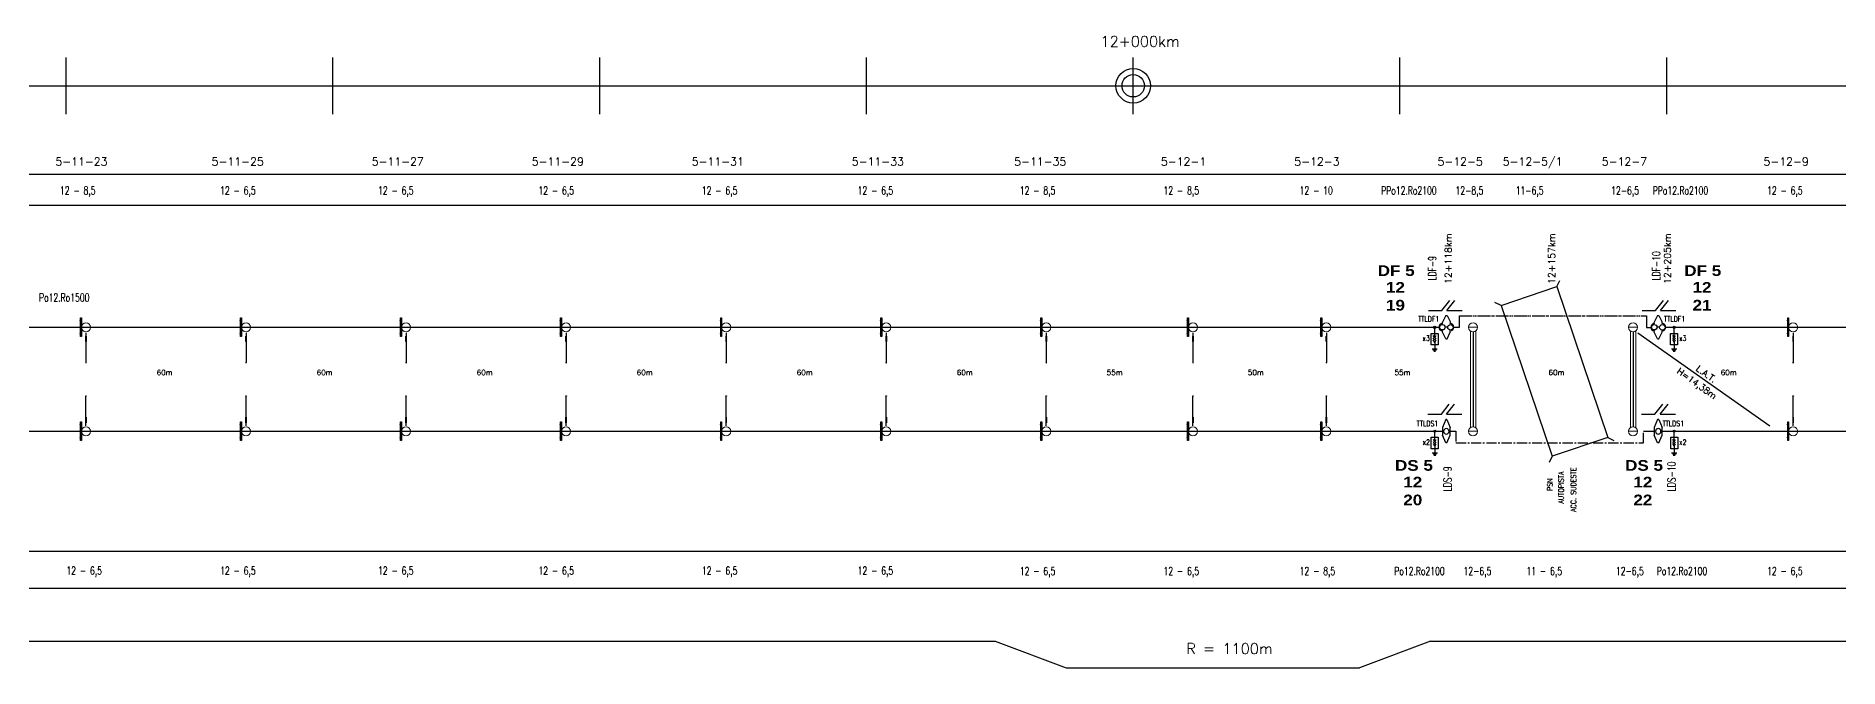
# Model space of a CAD drawing. Header units: millimetres. Extents: x 56 to 21898, y 218 to 1565.
# Drawn here: x 7657 to 8333, y 219 to 456 of the extents above; entities that cross this region are included whole.
import ezdxf
from ezdxf.enums import TextEntityAlignment as Align

# ---------------------------------------------------------------- set-up
doc = ezdxf.new("R2010")
doc.units = ezdxf.units.MM
doc.linetypes.add('ACAD_ISO05W100', pattern=[33, 24, -3, 0, -3, 0, -3])
doc.linetypes.add('CENTER2', pattern=[28.575, 19.05, -3.175, 3.175, -3.175])
for name, color, linetype in [('Brazos', 9, 'Continuous'), ('Cable subt 1x300', 5, 'Continuous'), ('cable subt MT 2x1x35mm2', 1, 'Continuous'), ('Cruceta Fe', 42, 'Continuous'), ('Descargadores', 30, 'Continuous'), ('ESQUEMA', 7, 'Continuous'), ('LDF', 5, 'Continuous'), ('LDS', 1, 'Continuous'), ('longitud vano', 7, 'Continuous'), ('Nº de poste', 6, 'Continuous'), ('POSTES', 8, 'Continuous'), ('progresivas', 4, 'Continuous'), ('Pórticos', 9, 'Continuous'), ('Seccionamiento', 20, 'Continuous'), ('TEXTOS', 3, 'Continuous')]:
    doc.layers.add(name, color=color, linetype=linetype)
doc.styles.add('ROMANS', font='romans.shx', dxfattribs={"width": 0.7})
doc.styles.add('STYLE1', font='romans.shx')
doc.styles.add('TEXTO_SELLO', font='')
doc.styles.get('TEXTO_SELLO').set_extended_font_data('Arial Black', bold=True)

# ---------------------------------------------------------------- blocks, each defined once
blk = doc.blocks.new('Poste Hormigón')
at = {"layer": 'POSTES', "lineweight": 18}
blk.add_line((1.7, 0), (-1.7, 0), dxfattribs=at)
blk.add_circle((0, 0), 1.7, dxfattribs=at)
blk = doc.blocks.new('Brazo')
at = {"layer": 'Brazos'}
for p, q in [((0, 0.2), (0, -10.98)), ((-0.3, -1.23), (0.3, -1.23)), ((-0.3, -1.43), (0.3, -1.43)), ((-0.3, -1.64), (0.3, -1.64)), ((-0.3, -1.84), (0.3, -1.84)), ((-0.3, -2.04), (0.3, -2.04)), ((-0.3, -2.25), (0.3, -2.25)), ((-0.3, -2.45), (0.3, -2.45)), ((-0.3, -2.66), (0.3, -2.66)), ((-0.3, -2.86), (0.3, -2.86))]:
    blk.add_line(p, q, dxfattribs=at)
for start, end in [(37.01986, 217.01986), (217.01986, 37.01986)]:
    blk.add_arc((0, -10.98), 0.102, start, end, dxfattribs=at)
blk = doc.blocks.new('Cruceta Fe')
at = {"layer": 'Cruceta Fe', "const_width": 0.1}
for points in [[(-0.92, 2.45), (0, 2.45)], [(-0.92, 0), (0, 0)], [(-0.92, -2.45), (0, -2.45)]]:
    blk.add_lwpolyline(points, dxfattribs=at)
at = {"layer": 'Cruceta Fe'}
blk.add_lwpolyline([(-0.35, 3.52), (0, 3.52), (0, -3.52), (-0.35, -3.52)], close=True, dxfattribs=at)
blk = doc.blocks.new('Cruceta Fe 1')
at = {"layer": 'Cruceta Fe', "const_width": 0.1}
for points in [[(-0.92, 2.45), (0, 2.45)], [(-0.92, -2.45), (0, -2.45)]]:
    blk.add_lwpolyline(points, dxfattribs=at)
at = {"layer": 'Cruceta Fe'}
blk.add_lwpolyline([(-0.35, 3.52), (0, 3.52), (0, -3.52), (-0.35, -3.52)], close=True, dxfattribs=at)
blk = doc.blocks.new('Viga V')
at = {"layer": 'Pórticos', "lineweight": 20}
for p, q in [((-1, -1.37), (-1, -37.58)), ((-1, -1.73), (-1, -37.58)), ((1, -1.37), (1, -37.58)), ((1, -1.37), (1, -37.58))]:
    blk.add_line(p, q, dxfattribs=at)
at = {"layer": 'Pórticos'}
blk.add_line((0, -1.7), (0, -37.25), dxfattribs=at)
blk = doc.blocks.new('Retención LDF')
at = {"layer": 'POSTES'}
for p, q in [((-0.17, 0.28), (-0.15, 0.36)), ((0.15, 0.7), (-0.15, 0.36)), ((0.08, -0.02), (-0.08, 0.02)), ((0.15, 0.7), (0.23, 0.68)), ((0.23, 0.68), (0.32, 0.23)), ((0.29, 0.15), (0.32, 0.23)), ((-0.32, -0.23), (-0.29, -0.15)), ((-0.23, -0.68), (-0.32, -0.23)), ((-0.23, -0.68), (-0.15, -0.7)), ((-0.15, -0.7), (0.15, -0.36)), ((0.15, -0.36), (0.17, -0.28))]:
    blk.add_line(p, q, dxfattribs=at)
for centre in [(-0.24, 0.07), (0.24, -0.07)]:
    blk.add_circle(centre, 0.168, dxfattribs=at)
for centre, start, end in [((-0.23, 0.06), 74.5054, 254.5054), ((0.23, -0.06), 254.5054, 74.5054)]:
    blk.add_arc(centre, 0.223, start, end, dxfattribs=at)
blk = doc.blocks.new('Retención LDS')
at = {"layer": 'POSTES'}
for p, q in [((-0.24, 4.36), (-1.47, 1.47)), ((-1.47, -1.47), (-1.47, 1.47)), ((-0.24, 4.36), (0.25, 4.36)), ((0.25, 4.36), (1.48, 1.47)), ((1.48, 1.47), (1.48, -1.47)), ((-0.24, -4.38), (-1.47, -1.47)), ((-0.24, -4.38), (0.25, -4.38)), ((0.25, -4.38), (1.48, -1.47))]:
    blk.add_line(p, q, dxfattribs=at)
blk.add_circle((0, 0), 1.02, dxfattribs=at)
blk = doc.blocks.new('Descargador')
at = {"color": 30}
for p, q in [((0, -3.83), (0, 0)), ((0, -3.98), (-0.53, -3.07)), ((0, -4.81), (-0.53, -3.9)), ((0, -5.63), (-0.53, -4.72)), ((0, -3.98), (0.53, -3.07)), ((0, -4.81), (0.53, -3.9)), ((0, -5.63), (0.53, -4.72))]:
    blk.add_line(p, q, dxfattribs=at)
at = {"layer": 'Descargadores', "color": 30}
for p, q in [((0, -5.63), (0, -8.06)), ((-0.99, -8.06), (0.99, -8.06)), ((-0.67, -8.48), (0.67, -8.48)), ((-0.35, -8.92), (0.35, -8.92))]:
    blk.add_line(p, q, dxfattribs=at)
blk.add_lwpolyline([(-1.31, -2.27), (1.31, -2.27), (1.31, -6.57), (-1.31, -6.57)], close=True, dxfattribs=at)
blk.add_circle((0, 0), 0.381, dxfattribs=at)
blk = doc.blocks.new('Seccionador')
at = {"layer": 'Seccionamiento'}
for p, q in [((-5.05, 0), (0, 0)), ((0, 0), (2.99, 3.7)), ((1.89, 0), (4.88, 3.7)), ((1.89, 0), (7.65, 0))]:
    blk.add_line(p, q, dxfattribs=at)

msp = doc.modelspace()

# ---------------------------------------------------------------- linework, layer by layer
for p, q in [((7668.1506, 426.3383), (7668.1506, 447.6025)), ((7768.1506, 426.3383), (7768.1506, 447.6025)), ((7868.1506, 426.3383), (7868.1506, 447.6025)), ((7968.1506, 426.3383), (7968.1506, 447.6025)), ((8068.1506, 426.3383), (8068.1506, 447.6025)), ((8168.1506, 426.3383), (8168.1506, 447.6025)), ((8268.1506, 426.3383), (8268.1506, 447.6025)), ((68.1506, 436.9704), (21897.5602, 436.9704)), ((68.1506, 403.8502), (21897.5602, 403.8502)), ((68.1506, 392.2176), (21897.5602, 392.2176)), ((8206.0632, 354.6831), (8226.9018, 361.7366)), ((8226.9018, 361.7366), (8228.0535, 364.0668)), ((8226.9018, 361.7366), (8246.0174, 305.262)), ((8206.0632, 354.6831), (8203.733, 355.8347)), ((8206.0632, 354.6831), (8225.1788, 298.2085)), ((8257.3373, 344.488), (8306.7639, 309.5955)), ((8246.0174, 305.262), (8225.1788, 298.2085)), ((8246.0174, 305.262), (8248.3476, 304.1103)), ((8225.1788, 298.2085), (8224.0271, 295.8783)), ((68.1506, 262.6383), (21897.5602, 262.6383)), ((68.1506, 248.8066), (21897.5602, 248.8066)), ((7652.7961, 228.9395), (8016.4186, 228.9395)), ((8016.4186, 228.9395), (8043.0086, 218.9395)), ((8179.6066, 228.9395), (8153.0166, 218.9395)), ((8179.6066, 228.9395), (8781.6206, 228.9395)), ((8043.0086, 218.9395), (8153.0166, 218.9395))]:
    msp.add_line(p, q)
for radius in [6.4757, 4.1956]:
    msp.add_circle((8068.1506, 436.9704), radius)
at = {"layer": 'Cable subt 1x300', "linetype": 'ACAD_ISO05W100', "ltscale": 0.2}
msp.add_lwpolyline([(8188.3754, 346.5185), (8190.4732, 346.5185), (8190.4732, 350.853), (8260.6272, 350.853), (8260.6272, 346.4169), (8262.0971, 346.4697)], dxfattribs=at)
at = {"layer": 'cable subt MT 2x1x35mm2', "linetype": 'CENTER2', "ltscale": 0.2}
msp.add_lwpolyline([(8187.0103, 307.5578), (8189.1082, 307.5578), (8189.1082, 303.2233), (8259.418, 303.2233), (8259.418, 307.6594), (8263.5875, 307.6066)], dxfattribs=at)
at = {"layer": 'LDF'}
for p, q in [((7642.5506, 346.5185), (8138.8506, 346.5185)), ((8138.8506, 346.5185), (8182.7121, 346.5185)), ((8267.8057, 346.5185), (8865.719, 346.5185))]:
    msp.add_line(p, q, dxfattribs=at)
at = {"layer": 'LDS'}
for p, q in [((7644.0107, 307.5798), (8138.8506, 307.565)), ((8138.8506, 307.565), (8184.0627, 307.565)), ((8266.4406, 307.5578), (8867.0695, 307.5667))]:
    msp.add_line(p, q, dxfattribs=at)

# ---------------------------------------------------------------- block references
at = {"layer": 'Brazos'}
for p in [(7675.5504, 344.2785), (7735.5504, 344.2785), (7795.5504, 344.2785), (7855.5504, 344.2785), (7915.5504, 344.2785), (7975.5504, 344.2785), (8035.5504, 344.2785), (8090.5504, 344.2785), (8140.5504, 344.2785), (8315.5504, 344.2785)]:
    msp.add_blockref('Brazo', p, dxfattribs=at)
at = {"layer": 'Brazos', "xscale": -1, "rotation": 180}
for p in [(7675.5504, 309.805), (7735.5504, 309.805), (7795.5504, 309.805), (7855.5504, 309.805), (7915.5504, 309.805), (7975.5504, 309.805), (8035.5504, 309.805), (8090.5504, 309.805), (8140.5504, 309.805), (8315.5504, 309.805)]:
    msp.add_blockref('Brazo', p, dxfattribs=at)
at = {"layer": 'Cruceta Fe'}
for name, p in [('Cruceta Fe', (7673.8506, 346.5185)), ('Cruceta Fe', (7733.8506, 346.5185)), ('Cruceta Fe', (7793.8506, 346.5185)), ('Cruceta Fe', (7853.8506, 346.5185)), ('Cruceta Fe', (7913.8506, 346.5185)), ('Cruceta Fe', (7973.8506, 346.5185)), ('Cruceta Fe', (8033.8506, 346.5185)), ('Cruceta Fe', (8088.8506, 346.5185)), ('Cruceta Fe', (8138.8506, 346.5185)), ('Cruceta Fe', (8313.8506, 346.5185)), ('Cruceta Fe 1', (7673.8506, 307.565)), ('Cruceta Fe 1', (7733.8506, 307.565)), ('Cruceta Fe 1', (7793.8506, 307.565)), ('Cruceta Fe 1', (7853.8506, 307.565)), ('Cruceta Fe 1', (7913.8506, 307.565)), ('Cruceta Fe 1', (7973.8506, 307.565)), ('Cruceta Fe 1', (8033.8506, 307.565)), ('Cruceta Fe 1', (8088.8506, 307.565)), ('Cruceta Fe 1', (8138.8506, 307.565)), ('Cruceta Fe 1', (8313.8506, 307.565))]:
    msp.add_blockref(name, p, dxfattribs=at)
at = {"layer": 'Descargadores', "color": 30}
for p in [(8181.1638, 346.4945), (8270.9277, 346.4945), (8181.2128, 307.565), (8270.9767, 307.565)]:
    msp.add_blockref('Descargador', p, dxfattribs=at)
at = {"layer": 'LDS', "xscale": -1}
for p in [(8185.5438, 307.5578), (8264.974, 307.5578)]:
    msp.add_blockref('Retención LDS', p, dxfattribs=at)
at = {"layer": 'POSTES'}
for p in [(7675.5506, 346.5185), (7735.5506, 346.5185), (7795.5506, 346.5185), (7855.5506, 346.5185), (7915.5506, 346.5185), (7975.5506, 346.5185), (8035.5506, 346.5185), (8090.5506, 346.5185), (8140.5506, 346.5185), (8195.5506, 346.5185), (8255.5506, 346.5185), (8315.5506, 346.5185)]:
    msp.add_blockref('Poste Hormigón', p, dxfattribs=at)
at = {"layer": 'POSTES', "lineweight": 35, "xscale": 6.077499999999612, "yscale": 6.077499999999612, "zscale": 6.077499999999612, "rotation": 15.49462485252056}
for p in [(8185.5438, 346.5185), (8264.974, 346.5185)]:
    msp.add_blockref('Retención LDF', p, dxfattribs=at)
at = {"layer": 'POSTES', "xscale": -1, "rotation": 180}
for p in [(7675.5506, 307.565), (7735.5506, 307.565), (7795.5506, 307.565), (7855.5506, 307.565), (7915.5506, 307.565), (7975.5506, 307.565), (8035.5506, 307.565), (8090.5506, 307.565), (8140.5506, 307.565), (8195.5506, 307.565), (8255.5506, 307.565), (8315.5506, 307.565)]:
    msp.add_blockref('Poste Hormigón', p, dxfattribs=at)
at = {"layer": 'Pórticos'}
for p in [(8195.5506, 346.5185), (8255.5506, 346.5185)]:
    msp.add_blockref('Viga V', p, dxfattribs=at)
at = {"layer": 'Seccionamiento'}
for p in [(8183.8563, 352.8071), (8263.9464, 352.8071), (8183.6682, 314.0192), (8263.7583, 314.0192)]:
    msp.add_blockref('Seccionador', p, dxfattribs=at)

# ---------------------------------------------------------------- texts
at = {"linetype": 'Continuous', "style": 'TEXTO_SELLO'}
for s, p in [('DF 5', (8159.805, 365.7134)), ('DF 5', (8274.7343, 365.7134)), ('12', (8162.8986, 359.4604)), ('12', (8277.8279, 359.4604)), ('19', (8162.9136, 352.7846)), ('21', (8277.843, 352.7846)), ('DS 5', (8166.2843, 292.7718)), ('DS 5', (8252.552, 292.7718)), ('20', (8169.3929, 279.8429)), ('12', (8169.3779, 286.5187)), ('22', (8255.6606, 279.8429)), ('12', (8255.6456, 286.5187))]:
    msp.add_text(s, height=4, dxfattribs=at).set_placement(p)
at = {"layer": 'ESQUEMA', "color": 7, "style": 'ROMANS', "width": 0.7}
for s, p in [('TTLDF1', (8178.9492, 349.6331)), ('TTLDF1', (8271.1296, 349.6331)), ('x3', (8177.9828, 342.4112)), ('x3', (8274.1584, 342.4112)), ('TTLDS1', (8178.4668, 310.4793)), ('TTLDS1', (8270.6472, 310.4793)), ('x2', (8178.0319, 303.4818)), ('x2', (8274.2075, 303.4818))]:
    msp.add_text(s, height=2, dxfattribs=at).set_placement(p, align=Align.MIDDLE)
at = {"layer": 'longitud vano', "linetype": 'Continuous', "style": 'STYLE1'}
for s, p in [('60m', (7701.9994, 328.6021)), ('60m', (7761.9994, 328.6021)), ('60m', (7821.9994, 328.6021)), ('60m', (7881.9994, 328.6021)), ('60m', (7941.9994, 328.6021)), ('60m', (8001.9994, 328.6021)), ('55m', (8058.1789, 328.6021)), ('50m', (8111.0959, 328.6021)), ('55m', (8166.0959, 328.6021)), ('60m', (8223.8179, 328.6021)), ('60m', (8288.402, 328.6021))]:
    msp.add_text(s, height=2, dxfattribs=at).set_placement(p)
at = {"layer": 'Nº de poste', "linetype": 'Continuous', "style": 'STYLE1'}
for s, p in [('5-11-23', (7664.0577, 407.0813)), ('5-11-25', (7722.6464, 407.0813)), ('5-11-27', (7782.6464, 407.0813)), ('5-11-29', (7842.6464, 407.0813)), ('5-11-31', (7902.6464, 407.0813)), ('5-11-33', (7962.6464, 407.0813)), ('5-11-35', (8023.5268, 407.0813)), ('5-12-1', (8078.5268, 407.0813)), ('5-12-3', (8128.5268, 407.0813)), ('5-12-5', (8182.2284, 407.0813)), ('5-12-5/1', (8206.6865, 407.0813)), ('5-12-7', (8243.8216, 407.0813)), ('5-12-9', (8304.4392, 407.0813))]:
    msp.add_text(s, height=3, dxfattribs=at).set_placement(p)
at = {"layer": 'progresivas', "linetype": 'Continuous', "style": 'STYLE1'}
msp.add_text('12+000km', height=4, dxfattribs=at).set_placement((8055.8989, 451.5643))
for s, p in [('12+118km', (8187.5174, 362.7583)), ('12+157km', (8226.2744, 362.7583)), ('12+205km', (8269.6906, 362.7583))]:
    msp.add_text(s, height=2.55, rotation=90, dxfattribs=at).set_placement(p)
at = {"layer": 'TEXTOS', "linetype": 'Continuous', "style": 'STYLE1', "width": 0.7}
for s, p in [('12 - 8,5', (7665.8095, 396.2406)), ('12 - 6,5', (7725.8408, 396.2406)), ('12 - 6,5', (7785.0504, 396.2406)), ('12 - 6,5', (7845.1875, 396.2406)), ('12 - 6,5', (7906.4478, 396.2406)), ('12 - 6,5', (7964.8379, 396.2406)), ('12 - 8,5', (8025.6379, 396.2406)), ('12 - 8,5', (8079.5237, 396.2406)), ('12 - 10', (8130.5397, 396.2406)), ('PPo12.Ro2100', (8161.1108, 396.2371)), ('12-8,5', (8188.9776, 396.2406)), ('11-6,5', (8211.5503, 396.2406)), ('12-6,5', (8247.333, 396.2406)), ('PPo12.Ro2100', (8262.9102, 396.2371)), ('12 - 6,5', (8305.7798, 396.2406)), ('Po12.Ro1500', (7657.952, 356.1368)), ('12 - 6,5', (7668.2144, 253.8692)), ('12 - 6,5', (7725.8408, 253.8692)), ('12 - 6,5', (7785.0504, 253.8692)), ('12 - 6,5', (7845.1875, 253.8692)), ('12 - 6,5', (7906.4478, 253.8692)), ('12 - 6,5', (7964.8379, 253.8692)), ('12 - 6,5', (8025.6379, 253.7014)), ('12 - 6,5', (8079.5237, 253.7014)), ('12 - 8,5', (8130.5397, 253.7014)), ('Po12.Ro2100', (8166.0172, 253.7169)), ('12-6,5', (8191.9838, 253.7014)), ('11 - 6,5', (8215.602, 253.7014)), ('12-6,5', (8249.1223, 253.7014)), ('Po12.Ro2100', (8264.4275, 253.7169)), ('12 - 6,5', (8305.7798, 253.7014))]:
    msp.add_text(s, height=3, dxfattribs=at).set_placement(p)
at = {"layer": 'TEXTOS', "color": 6, "linetype": 'Continuous', "style": 'STYLE1', "width": 0.7}
for s, p in [('LDF-9', (8181.7764, 364.0037)), ('LDF-10', (8265.731, 364.0037)), ('LDS-9', (8187.505, 285.0411)), ('LDS-10', (8271.4597, 285.0411))]:
    msp.add_text(s, height=3, rotation=90, dxfattribs=at).set_placement(p)
at = {"layer": 'TEXTOS', "linetype": 'Continuous', "style": 'STYLE1'}
for s, p in [('H=14,38m', (8271.7677, 329.5628)), ('L.A.T.', (8278.9203, 330.5144))]:
    msp.add_text(s, height=2.4, rotation=324.2796354, dxfattribs=at).set_placement(p)
at = {"layer": 'TEXTOS', "linetype": 'Continuous', "style": 'STYLE1', "width": 0.9}
for s, p in [('AUTOPISTA', (8229.5263, 280.4159)), ('ACC. SUDESTE', (8234.1457, 277.3105)), ('PSN', (8225.3157, 285.1814))]:
    msp.add_text(s, height=1.944, rotation=90, dxfattribs=at).set_placement(p)
at = {"layer": 'TEXTOS', "linetype": 'Continuous', "style": 'STYLE1'}
msp.add_text('R = 1100m', height=4, dxfattribs=at).set_placement((8088.0273, 224.1504))

doc.saveas('drawing.dxf')
